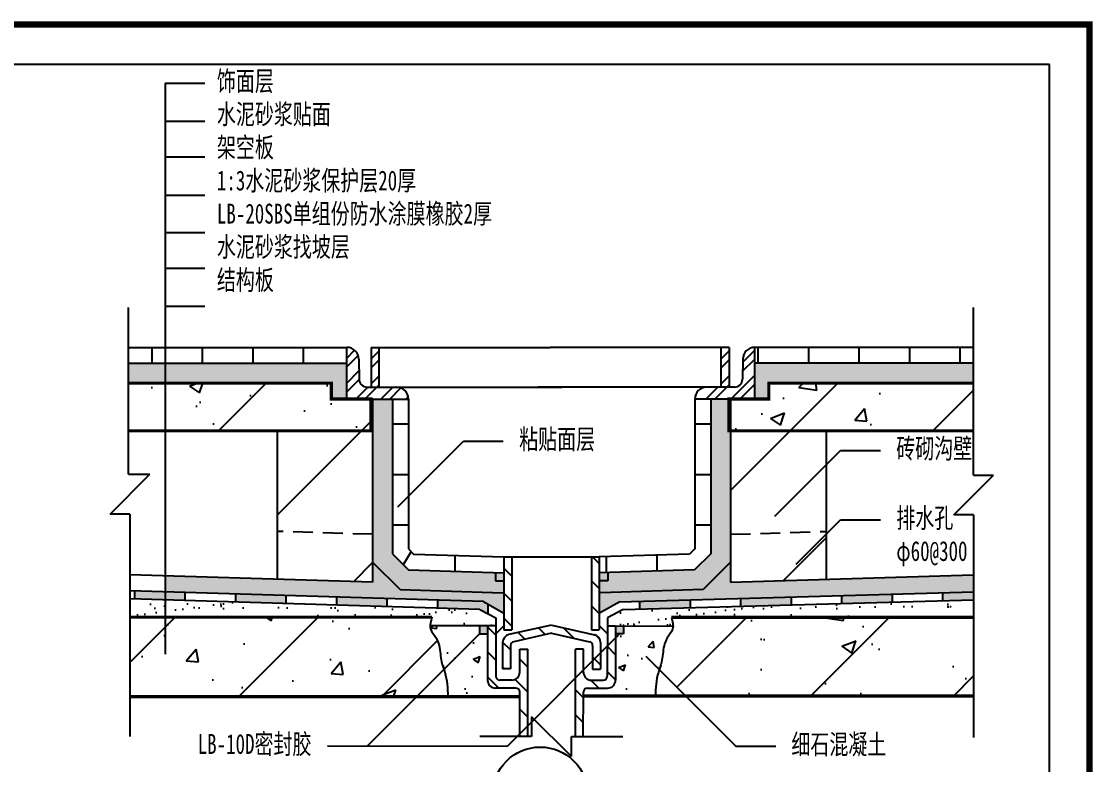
# Model space of a CAD drawing. Extents: x -1435 to -294, y -762 to 85.
# Drawn here: x -1299.1 to -1164.4, y -8.5 to 85 of the extents above; entities that cross this region are included whole.
import ezdxf

# ---------------------------------------------------------------- set-up
doc = ezdxf.new("R2010")
doc.units = 0
doc.linetypes.add('DASHED', pattern=[0.75, 0.5, -0.25])
doc.layers.get('0').update_dxf_attribs({"linetype": 'CONTINUOUS'})
doc.styles.get("Standard").update_dxf_attribs({"font": 'SimSun.ttf', "width": 0.7, "height": 2.5})

msp = doc.modelspace()

# ---------------------------------------------------------------- hatches: boundary and pattern name
h = msp.add_hatch()
h.set_pattern_fill('ANSI31', color=256, scale=2, angle=45, style=0)
h.set_pattern_definition([(90, (-1035, 434.404), (-6.35, 1e-15), [])])
h.paths.add_polyline_path([(-1258.16, 43.98), (-1280.99, 43.98), (-1280.99, 41.98), (-1258.16, 41.98)])
h.paths.add_polyline_path([(-1280.99, 43.98), (-1285.61, 43.98), (-1285.61, 41.98), (-1280.99, 41.98)])
h.paths.add_polyline_path([(-1179.37, 43.98), (-1206.88, 43.98), (-1206.88, 41.98), (-1179.37, 41.98)])
h = msp.add_hatch()
h.set_pattern_fill('STEEL', color=256, scale=0.7, style=0)
h.set_pattern_definition([(45, (-1035, 434.4038), (-1.571545, 1.571545), []), (45, (-1035, 435.515), (-1.571545, 1.571545), [])])
h.paths.add_polyline_path([(-1251.92, 38.98), (-1255.61, 38.98, -0.408756), (-1256.61, 39.97), (-1256.66, 42.54, 0.40332), (-1258.16, 43.98), (-1258.16, 37.48), (-1250.42, 37.48, 0.414214)])
h.paths.add_polyline_path([(-1254.11, 43.98), (-1255.11, 43.98), (-1255.11, 38.98), (-1254.11, 38.98)], flags=17)
h.paths.add_polyline_path([(-1210.11, 43.98), (-1211.11, 43.98), (-1211.11, 38.98), (-1210.11, 38.98)], flags=16)
h.paths.add_polyline_path([(-1206.88, 43.98, 0.40332), (-1208.38, 42.54), (-1208.42, 39.97, -0.408756), (-1209.42, 38.98), (-1212.92, 38.98, 0.414214), (-1214.42, 37.48), (-1206.88, 37.48)])
h = msp.add_hatch()
h.set_pattern_fill('AR-SAND', color=256, scale=0.05, style=0)
h.set_pattern_definition([(37.5, (-1035, 434.4038), (-0.0800016, 2.447066), [0, -1.9304, 0, -2.159, 0, -2.06375]), (7.5, (-1035, 434.4038), (2.247616, 3.584126), [0, -1.0414, 0, -1.7399, 0, -0.66675]), (327.5, (-1036.562, 434.4038), (3.954962, 0.007186), [0, -0.635, 0, -2.286, 0, -2.9845]), (317.5, (-1036.562, 434.4038), (3.817782, 1.114647), [0, -0.3175, 0, -1.4986, 0, -1.7145])])
h.paths.add_polyline_path([(-1258.16, 41.98), (-1280.99, 41.98), (-1280.99, 39.48), (-1260.11, 39.48), (-1260.11, 37.48), (-1258.16, 37.48)])
h.paths.add_polyline_path([(-1280.99, 39.48), (-1280.99, 41.98), (-1285.61, 41.98), (-1285.61, 39.48)])
h.paths.add_polyline_path([(-1206.88, 41.98), (-1206.88, 37.48), (-1205.11, 37.48), (-1205.11, 39.48), (-1179.37, 39.48), (-1179.37, 41.98)])
h.paths.add_polyline_path([(-1209.92, 33.48), (-1210.11, 33.48), (-1210.11, 37.48), (-1212.42, 37.48), (-1212.42, 18.01), (-1214.44, 15.99), (-1225.36, 15.66), (-1225.36, 14.63), (-1226.42, 14.63), (-1226.42, 10.53), (-1223.83, 12), (-1179.37, 13.24), (-1179.37, 15.4), (-1209.92, 14.48)])
h.paths.add_polyline_path([(-1252.42, 37.48), (-1254.92, 37.48), (-1254.92, 14.48), (-1280.99, 15.26), (-1280.99, 13.22), (-1240.99, 12.02), (-1238.42, 10.56), (-1238.42, 14.63), (-1239.48, 14.63), (-1239.48, 15.66), (-1250.41, 15.99), (-1252.42, 18.01)])
h = msp.add_hatch()
h.set_pattern_fill('ANSI31', color=256, scale=4, style=0)
h.set_pattern_definition([(45, (-1035, 434.404), (-8.98026, 8.98026), [])])
edge = h.paths.add_edge_path()
edge.add_line((-1249.37, 0.06), (-1245.95, 3.49))
edge.add_spline(control_points=[(-1245.95, 3.49), (-1246.05, 3.8), (-1246.4, 4.76), (-1246.39, 6.18), (-1246.91, 7.59), (-1247.89, 8.6), (-1247.61, 9.55), (-1247.46, 10.06)], knot_values=[0, 0, 0, 0, 0.986089, 3.064607, 4.163955, 5.449378, 6.920406, 6.920406, 6.920406, 6.920406], degree=3, periodic=0)
edge.add_line((-1247.46, 10.06), (-1285.42, 10.06))
edge.add_line((-1285.42, 10.06), (-1285.42, 0.06))
edge.add_line((-1285.42, 0.06), (-1249.37, 0.06))
edge = h.paths.add_edge_path()
edge.add_spline(control_points=[(-1217.36, 10.03), (-1217.22, 9.52), (-1216.94, 8.56), (-1217.92, 7.56), (-1218.44, 6.15), (-1218.43, 4.74), (-1218.78, 3.78), (-1218.89, 3.47)], knot_values=[0, 0, 0, 0, 1.471028, 2.756451, 3.855799, 5.934317, 6.902897, 6.902897, 6.902897, 6.902897], degree=3, periodic=0)
edge.add_line((-1218.89, 3.47), (-1215.56, 0.14))
edge.add_line((-1215.56, 0.14), (-1179.37, 0.14))
edge.add_line((-1179.37, 0.14), (-1179.37, 10.03))
edge.add_line((-1179.37, 10.03), (-1217.36, 10.03))
h.paths.add_polyline_path([(-1179.37, 33.48), (-1179.37, 39.48), (-1203.61, 39.48), (-1205.11, 39.48), (-1205.11, 37.48), (-1209.92, 37.48), (-1209.92, 33.48)])
h.paths.add_polyline_path([(-1255.11, 33.48), (-1255.11, 37.48), (-1258.11, 37.48), (-1260.11, 37.48), (-1260.11, 39.48), (-1280.99, 39.48), (-1280.99, 33.48)])
h.paths.add_polyline_path([(-1285.61, 33.48), (-1280.99, 33.48), (-1280.99, 39.48), (-1285.61, 39.48)])
h.paths.add_polyline_path([(-1254.92, 37.48), (-1255.11, 37.48), (-1255.11, 33.48), (-1266.92, 33.48), (-1266.92, 20.84), (-1254.92, 20.48)])
h.paths.add_polyline_path([(-1254.92, 14.48), (-1254.92, 20.48), (-1266.92, 20.84), (-1266.92, 14.84)])
h.paths.add_polyline_path([(-1208.61, 33.48), (-1209.92, 33.48), (-1209.92, 20.48), (-1197.92, 20.84), (-1197.92, 33.48)])
h.paths.add_polyline_path([(-1209.92, 20.48), (-1209.92, 14.48), (-1197.92, 14.84), (-1197.92, 20.84)])
h = msp.add_hatch()
h.set_pattern_fill('AR-CONC', color=256, scale=0.1, style=0)
h.set_pattern_definition([(50, (-1035, 434.404), (18.21847, -1.5939), [1.905, -20.955]), (355, (-1035, 434.404), (-3.5243, 19.10566), [1.524, -16.764]), (100.451, (-1033.482, 434.271), (14.69425, 17.51167), [1.619, -17.809]), (46.184, (-1035, 439.484), (27.1079, -4.2042), [2.8575, -31.4325]), (96.6356, (-1032.74, 439.133), (23.7404, 24.7426), [2.4285, -26.7135]), (351.184, (-1035, 439.484), (23.7405, 24.7425), [2.286, -25.146]), (21, (-1032.46, 438.214), (15.1615, -10.22655), [1.905, -20.955]), (326, (-1032.46, 438.214), (6.1802, 18.4188), [1.524, -16.764]), (71.4514, (-1031.197, 437.362), (21.34165, 8.1923), [1.619, -17.809]), (37.5, (-1035, 434.404), (0.30886, 8.4555), [0, -16.5608, 0, -17.018, 0, -16.8275]), (7.5, (-1035, 434.404), (6.68197, 10.01806), [0, -9.7028, 0, -16.1798, 0, -6.4135]), (327.5, (-1040.664, 434.404), (13.55906, -0.57287), [0, -6.35, 0, -19.812, 0, -26.289]), (317.5, (-1043.204, 434.404), (14.81292, 2.54265), [0, -8.255, 0, -13.1572, 0, -18.669])])
edge = h.paths.add_edge_path()
edge.add_spline(control_points=[(-1245.95, 3.49), (-1246.05, 3.8), (-1246.4, 4.76), (-1246.39, 6.18), (-1246.91, 7.59), (-1247.62, 8.32), (-1247.68, 8.84), (-1247.68, 8.97)], knot_values=[1.076226, 1.076226, 1.076226, 1.076226, 2.062316, 4.140834, 5.240182, 6.525605, 6.920406, 6.920406, 6.920406, 6.920406], degree=3, periodic=0)
edge.add_spline(control_points=[(-1247.68, 8.97), (-1247.68, 9.32), (-1247.57, 9.69), (-1247.46, 10.06)], knot_values=[0, 0, 0, 0, 1.076226, 1.076226, 1.076226, 1.076226], degree=3, periodic=0)
edge.add_line((-1247.46, 10.06), (-1285.42, 10.06))
edge.add_line((-1285.42, 10.06), (-1285.42, 0.06))
edge.add_line((-1285.42, 0.06), (-1249.37, 0.06))
edge.add_line((-1249.37, 0.06), (-1245.95, 3.49))
edge = h.paths.add_edge_path()
edge.add_spline(control_points=[(-1245.46, 0.06), (-1245.51, 1.11), (-1245.55, 2.28), (-1245.91, 3.38), (-1245.95, 3.49)], knot_values=[6.920406, 6.920406, 6.920406, 6.920406, 10.034169, 10.384553, 10.384553, 10.384553, 10.384553], degree=3, periodic=0)
edge.add_line((-1245.95, 3.49), (-1249.37, 0.06))
edge.add_line((-1249.37, 0.06), (-1245.46, 0.06))
edge = h.paths.add_edge_path()
edge.add_line((-1179.37, 10.03), (-1217.36, 10.03))
edge.add_spline(control_points=[(-1217.36, 10.03), (-1217.26, 9.66), (-1217.15, 9.28), (-1217.15, 8.94)], knot_values=[0, 0, 0, 0, 1.076226, 1.076226, 1.076226, 1.076226], degree=3, periodic=0)
edge.add_spline(control_points=[(-1217.15, 8.94), (-1217.15, 8.81), (-1217.21, 8.28), (-1217.92, 7.56), (-1218.44, 6.15), (-1218.43, 4.74), (-1218.78, 3.78), (-1218.89, 3.47)], knot_values=[1.076226, 1.076226, 1.076226, 1.076226, 1.471028, 2.756451, 3.855799, 5.934317, 6.902897, 6.902897, 6.902897, 6.902897], degree=3, periodic=0)
edge.add_line((-1218.89, 3.47), (-1215.56, 0.14))
edge.add_line((-1215.56, 0.14), (-1179.37, 0.14))
edge.add_line((-1179.37, 0.14), (-1179.37, 10.03))
edge = h.paths.add_edge_path()
edge.add_spline(control_points=[(-1218.89, 3.47), (-1218.93, 3.36), (-1219.28, 2.29), (-1219.34, 1.15), (-1219.38, 0.14)], knot_values=[6.902897, 6.902897, 6.902897, 6.902897, 7.27079, 10.275408, 10.275408, 10.275408, 10.275408], degree=3, periodic=0)
edge.add_line((-1219.38, 0.14), (-1215.56, 0.14))
edge.add_line((-1215.56, 0.14), (-1218.89, 3.47))
h.paths.add_polyline_path([(-1179.37, 39.48), (-1203.61, 39.48), (-1205.11, 39.48), (-1205.11, 37.48), (-1209.92, 37.48), (-1209.92, 33.48), (-1179.37, 33.48)])
h.paths.add_polyline_path([(-1255.11, 37.48), (-1258.11, 37.48), (-1260.11, 37.48), (-1260.11, 39.48), (-1280.99, 39.48), (-1280.99, 33.48), (-1255.11, 33.48)])
h.paths.add_polyline_path([(-1280.99, 39.48), (-1285.61, 39.48), (-1285.61, 33.48), (-1280.99, 33.48)])
h = msp.add_hatch()
h.set_pattern_fill('ANSI31', color=256, scale=2, angle=135, style=0)
h.set_pattern_definition([(180, (-1035, 434.404), (-1e-15, -6.35), [])])
h.paths.add_polyline_path([(-1250.42, 37.48), (-1252.42, 37.48), (-1252.42, 18.01), (-1250.41, 15.99), (-1249.77, 17.97), (-1250.42, 18.63)])
h.paths.add_polyline_path([(-1214.42, 18.63), (-1213.11, 17.32), (-1212.42, 18.01), (-1212.42, 37.48), (-1214.42, 37.48)])
h = msp.add_hatch()
h.set_pattern_fill('ANSI31', color=256, scale=0.7, angle=90, style=0)
h.set_pattern_definition([(135, (-1160, 434.4038), (-1.571545, -1.571545), [])])
h.paths.add_polyline_path([(-1235.42, 6.03), (-1236.42, 6.03), (-1236.42, 3.15, -0.414214), (-1237.42, 2.15), (-1238.92, 2.15, -0.414214), (-1239.42, 2.65), (-1239.42, 8.97), (-1240.46, 8.97), (-1240.46, 2.15, 0.414214), (-1239.46, 1.15), (-1236.92, 1.15, -0.414214), (-1236.42, 0.65), (-1236.42, -4.6), (-1235.42, -3.6)])
h.paths.add_polyline_path([(-1232.41, 8.04), (-1227.65, 6.97, -0.351522), (-1227.26, 6.48), (-1227.27, 4.55), (-1226.26, 5.56), (-1226.26, 6.88, 0.351522), (-1227.04, 7.86), (-1232.41, 9.06), (-1237.79, 7.87, 0.351522), (-1238.57, 6.89), (-1238.57, 3.55), (-1237.57, 3.55), (-1237.57, 6.49, -0.351522), (-1237.18, 6.98)])
h.paths.add_polyline_path([(-1224.38, 2.13), (-1224.37, 7.45), (-1225.41, 6.41), (-1225.42, 2.64, -0.414214), (-1225.92, 2.14), (-1227.42, 2.14, -0.414214), (-1228.42, 3.14), (-1228.42, 3.4), (-1229.42, 2.4), (-1229.43, -4.95), (-1228.43, -4.95), (-1228.42, 0.64, -0.414214), (-1227.92, 1.14), (-1225.38, 1.14, 0.414214)])
h.paths.add_polyline_path([(-1226.26, 5.56), (-1227.27, 4.55), (-1227.27, 3.54), (-1226.27, 3.54)], flags=17)
h.paths.add_polyline_path([(-1226.42, 17.63), (-1227.42, 17.63), (-1227.42, 8.47), (-1226.42, 8.47)])
h.paths.add_polyline_path([(-1237.42, 17.63), (-1238.42, 17.63), (-1238.42, 8.47), (-1237.42, 8.47)])
h = msp.add_hatch(color=256)
h.paths.add_polyline_path([(-1238.42, 15.63), (-1239.48, 15.66), (-1239.48, 14.63), (-1238.42, 14.63)])
h.paths.add_polyline_path([(-1225.36, 15.66), (-1226.42, 15.63), (-1226.42, 14.63), (-1225.36, 14.63)])
h = msp.add_hatch()
h.set_pattern_fill('AR-SAND', color=256, scale=0.07, style=0)
h.set_pattern_definition([(37.5, (-745.0693, 491.058), (-0.112002, 3.425893), [0, -2.70256, 0, -3.0226, 0, -2.88925]), (7.5, (-745.0693, 491.058), (3.146663, 5.017776), [0, -1.45796, 0, -2.43586, 0, -0.93345]), (327.5, (-747.2563, 491.058), (5.536947, 0.01006), [0, -0.889, 0, -3.2004, 0, -4.1783]), (317.5, (-747.2563, 491.058), (5.344895, 1.560505), [0, -0.4445, 0, -2.09804, 0, -2.4003])])
edge = h.paths.add_edge_path()
edge.add_line((-1280.97, 12.22), (-1280.98, 10.06))
edge.add_line((-1280.98, 10.06), (-1247.46, 10.06))
edge.add_spline(control_points=[(-1247.46, 10.06), (-1247.57, 9.69), (-1247.68, 9.32), (-1247.68, 8.97)], knot_values=[0, 0, 0, 0, 1.076226, 1.076226, 1.076226, 1.076226], degree=3, periodic=0)
edge.add_line((-1247.68, 8.97), (-1240.46, 8.97))
edge.add_line((-1240.46, 8.97), (-1239.42, 8.97))
edge.add_line((-1239.42, 8.97), (-1239.42, 9.97))
edge.add_line((-1239.42, 9.97), (-1241.42, 11.03))
edge.add_line((-1241.42, 11.03), (-1280.97, 12.22))
h.paths.add_polyline_path([(-1285.42, 12.35), (-1285.42, 10.06), (-1280.98, 10.06), (-1280.97, 12.22)])
edge = h.paths.add_edge_path()
edge.add_spline(control_points=[(-1217.15, 8.94), (-1217.15, 9.28), (-1217.26, 9.66), (-1217.36, 10.03)], knot_values=[0, 0, 0, 0, 1.076226, 1.076226, 1.076226, 1.076226], degree=3, periodic=0)
edge.add_line((-1217.36, 10.03), (-1179.37, 10.03))
edge.add_line((-1179.37, 10.03), (-1179.37, 12.24))
edge.add_line((-1179.37, 12.24), (-1223.4, 11.01))
edge.add_line((-1223.4, 11.01), (-1225.4, 9.96))
edge.add_line((-1225.4, 9.96), (-1225.4, 8.95))
edge.add_line((-1225.4, 8.95), (-1224.37, 8.95))
edge.add_line((-1224.37, 8.95), (-1217.15, 8.94))
h = msp.add_hatch(color=256)
h.paths.add_polyline_path([(-1246.72, 12.19), (-1246.72, 11.19), (-1241.42, 11.03), (-1240.37, 10.47), (-1240.37, 11.67), (-1240.99, 12.02)])
h.paths.add_polyline_path([(-1253.07, 11.38), (-1253.07, 12.38), (-1259.42, 12.57), (-1259.42, 11.57)])
h.paths.add_polyline_path([(-1265.77, 11.76), (-1265.77, 12.76), (-1272.12, 12.95), (-1272.12, 11.95)])
h.paths.add_polyline_path([(-1280.97, 12.22), (-1280.97, 13.22), (-1284.82, 13.33), (-1284.82, 12.33)])
h.paths.add_polyline_path([(-1278.47, 12.14), (-1278.47, 13.14), (-1280.97, 13.22), (-1280.97, 12.22)])
h.paths.add_polyline_path([(-1221.32, 12.07), (-1221.32, 11.07), (-1214.97, 11.25), (-1214.97, 12.25)])
h.paths.add_polyline_path([(-1208.62, 12.42), (-1208.62, 11.42), (-1202.27, 11.6), (-1202.27, 12.6)])
h.paths.add_polyline_path([(-1195.92, 12.78), (-1195.92, 11.78), (-1189.57, 11.95), (-1189.57, 12.95)])
h.paths.add_polyline_path([(-1183.22, 13.13), (-1183.22, 12.13), (-1179.37, 12.24), (-1179.37, 13.24)])
h = msp.add_hatch()
h.set_pattern_fill('AR-CONC', color=256, scale=0.05, style=0)
h.set_pattern_definition([(50, (-745.069, 491.058), (9.10923, -0.796954), [0.9525, -10.4775]), (355, (-745.069, 491.058), (-1.76214, 9.55283), [0.762, -8.382]), (100.451, (-744.31, 490.992), (7.34713, 8.75583), [0.8095, -8.9045]), (46.1842, (-745.069, 493.598), (13.55395, -2.10212), [1.42875, -15.71625]), (96.6356, (-743.94, 493.423), (11.8702, 12.37128), [1.21425, -13.35675]), (351.184, (-745.07, 493.598), (11.87023, 12.37126), [1.143, -12.573]), (21, (-743.799, 492.963), (7.580744, -5.113276), [0.9525, -10.4775]), (326, (-743.799, 492.963), (3.0901, 9.2094), [0.762, -8.382]), (71.4514, (-743.168, 492.537), (10.67082, 4.09614), [0.8095, -8.9045]), (37.5, (-745.0693, 491.058), (0.15443, 4.227752), [0, -8.2804, 0, -8.509, 0, -8.41375]), (7.5, (-745.0693, 491.058), (3.340983, 5.00903), [0, -4.8514, 0, -8.0899, 0, -3.20675]), (327.5, (-747.9014, 491.058), (6.77953, -0.286437), [0, -3.175, 0, -9.906, 0, -13.1445]), (317.5, (-749.1714, 491.058), (7.40646, 1.271325), [0, -4.1275, 0, -6.5786, 0, -9.3345])])
edge = h.paths.add_edge_path()
edge.add_line((-1241.46, 7.97), (-1241.46, 8.97))
edge.add_line((-1241.46, 8.97), (-1247.68, 8.97))
edge.add_spline(control_points=[(-1247.68, 8.97), (-1247.68, 8.84), (-1247.62, 8.32), (-1246.91, 7.59), (-1246.39, 6.18), (-1246.4, 4.76), (-1246.05, 3.8), (-1245.95, 3.49)], knot_values=[1.076226, 1.076226, 1.076226, 1.076226, 1.471028, 2.756451, 3.855799, 5.934317, 6.920406, 6.920406, 6.920406, 6.920406], degree=3, periodic=0)
edge.add_line((-1245.95, 3.49), (-1241.46, 7.97))
edge = h.paths.add_edge_path()
edge.add_line((-1236.42, 0.06), (-1236.42, 0.65))
edge.add_arc((-1236.92, 0.65), 0.5, 0, 90)
edge.add_line((-1236.92, 1.15), (-1239.46, 1.15))
edge.add_arc((-1239.46, 2.15), 1, 180, 270, ccw=False)
edge.add_line((-1240.46, 2.15), (-1240.46, 7.97))
edge.add_line((-1240.46, 7.97), (-1241.46, 7.97))
edge.add_line((-1241.46, 7.97), (-1245.95, 3.49))
edge.add_spline(control_points=[(-1245.95, 3.49), (-1245.91, 3.38), (-1245.55, 2.28), (-1245.51, 1.11), (-1245.46, 0.06)], knot_values=[6.920406, 6.920406, 6.920406, 6.920406, 7.27079, 10.384553, 10.384553, 10.384553, 10.384553], degree=3, periodic=0)
edge.add_line((-1245.46, 0.06), (-1236.42, 0.06))
edge = h.paths.add_edge_path()
edge.add_spline(control_points=[(-1219.38, 0.14), (-1219.34, 1.15), (-1219.26, 2.61), (-1218.43, 4.61), (-1218.44, 6.15), (-1217.92, 7.56), (-1217.21, 8.28), (-1217.15, 8.81), (-1217.15, 8.94)], knot_values=[1.076226, 1.076226, 1.076226, 1.076226, 4.080845, 5.417318, 7.495836, 8.595184, 9.880607, 10.275408, 10.275408, 10.275408, 10.275408], degree=3, periodic=0)
edge.add_line((-1217.15, 8.94), (-1223.37, 8.95))
edge.add_line((-1223.37, 8.95), (-1223.37, 7.95))
edge.add_line((-1223.37, 7.95), (-1224.37, 7.95))
edge.add_line((-1224.37, 7.95), (-1224.38, 2.13))
edge.add_arc((-1225.38, 2.14), 1, 269.8752, 359.8752, ccw=False)
edge.add_line((-1225.38, 1.14), (-1227.92, 1.14))
edge.add_arc((-1227.92, 0.64), 0.5, 89.8752, 179.8752)
edge.add_line((-1228.42, 0.64), (-1228.42, 0.14))
edge.add_line((-1228.42, 0.14), (-1219.38, 0.14))
h = msp.add_hatch(color=256)
h.paths.add_polyline_path([(-1240.46, 8.97), (-1241.46, 8.97), (-1241.46, 7.97), (-1240.46, 7.97)])
h.paths.add_polyline_path([(-1223.37, 7.95), (-1223.37, 8.95), (-1224.37, 8.95), (-1224.37, 7.95)])

# ---------------------------------------------------------------- linework, layer by layer
for p, q in [((-1169.82, 79.55), (-1423.82, 79.55)), ((-1169.82, -106.45), (-1169.82, 79.55)), ((-1280.99, 77.21), (-1280.99, 5.42)), ((-1280.99, 77.21), (-1275.99, 77.21)), ((-1280.99, 72.41), (-1275.99, 72.41)), ((-1280.99, 67.93), (-1275.99, 67.93)), ((-1280.99, 63.13), (-1275.99, 63.13)), ((-1280.99, 58.42), (-1275.99, 58.42)), ((-1280.99, 53.94), (-1275.99, 53.94)), ((-1285.61, 28.02), (-1285.61, 48.98)), ((-1280.99, 49.14), (-1275.99, 49.14)), ((-1179.37, 27.91), (-1179.37, 48.98)), ((-1285.61, 43.98), (-1258.16, 43.98)), ((-1258.16, 37.48), (-1258.16, 43.98)), ((-1255.11, 43.98), (-1232.61, 43.98)), ((-1255.11, 43.98), (-1255.11, 38.98)), ((-1254.11, 38.98), (-1254.11, 43.98)), ((-1210.11, 43.98), (-1232.61, 43.98)), ((-1211.11, 38.98), (-1211.11, 43.98)), ((-1210.11, 43.98), (-1210.11, 38.98)), ((-1179.37, 43.98), (-1206.88, 43.98)), ((-1206.88, 37.48), (-1206.88, 43.98)), ((-1285.61, 41.98), (-1258.16, 41.98)), ((-1256.66, 42.48), (-1256.61, 39.97)), ((-1208.38, 42.48), (-1208.42, 39.97)), ((-1179.37, 41.98), (-1206.88, 41.98)), ((-1285.61, 39.48), (-1261.61, 39.48)), ((-1179.37, 39.48), (-1203.61, 39.48)), ((-1255.61, 38.98), (-1231.11, 38.98)), ((-1209.42, 38.98), (-1234.11, 38.98)), ((-1258.11, 37.48), (-1250.42, 37.48)), ((-1254.92, 37.48), (-1254.92, 14.48)), ((-1252.42, 37.48), (-1252.42, 18.01)), ((-1250.42, 37.48), (-1250.42, 18.63)), ((-1214.42, 37.48), (-1214.42, 18.63)), ((-1206.92, 37.48), (-1214.42, 37.48)), ((-1207.11, 37.48), (-1214.42, 37.48)), ((-1212.42, 37.48), (-1212.42, 18.01)), ((-1209.92, 37.48), (-1209.92, 14.48)), ((-1285.61, 33.48), (-1256.61, 33.48)), ((-1266.92, 33.48), (-1266.92, 14.84)), ((-1179.61, 33.48), (-1208.61, 33.48)), ((-1197.92, 33.48), (-1197.92, 14.84)), ((-1251.76, 23.92), (-1243.49, 32.19)), ((-1243.49, 32.19), (-1238.49, 32.19)), ((-1204.36, 22.75), (-1196.09, 31.02)), ((-1196.09, 31.02), (-1191.09, 31.02)), ((-1287.92, 23.02), (-1282.92, 28.02)), ((-1285.61, 28.02), (-1282.92, 28.02)), ((-1181.87, 22.91), (-1176.87, 27.91)), ((-1179.37, 27.91), (-1176.87, 27.91)), ((-1285.42, 23.02), (-1287.92, 23.02)), ((-1285.42, 23.02), (-1285.42, -4.94)), ((-1179.37, 22.91), (-1181.87, 22.91)), ((-1179.37, 22.91), (-1179.37, -5.06)), ((-1201.68, 16.71), (-1196.09, 22.29)), ((-1196.09, 22.29), (-1191.09, 22.29)), ((-1252.42, 18.01), (-1250.41, 15.99)), ((-1250.09, 18.3), (-1251.08, 16.66)), ((-1250.42, 18.63), (-1249.77, 17.97)), ((-1249.77, 17.97), (-1238.42, 17.63)), ((-1244.55, 15.81), (-1244.55, 17.81)), ((-1238.42, 17.63), (-1226.42, 17.63)), ((-1238.42, 17.63), (-1238.42, 8.47)), ((-1237.42, 17.63), (-1237.42, 8.47)), ((-1227.42, 17.63), (-1227.42, 8.47)), ((-1215.08, 17.97), (-1226.42, 17.63)), ((-1226.42, 17.63), (-1226.42, 8.47)), ((-1225.5, 15.66), (-1225.5, 17.66)), ((-1219.15, 15.85), (-1219.15, 17.85)), ((-1214.42, 18.63), (-1215.08, 17.97)), ((-1212.42, 18.01), (-1214.44, 15.99)), ((-1254.92, 16.97), (-1251.47, 13.52)), ((-1209.92, 16.97), (-1213.37, 13.52)), ((-1254.92, 14.48), (-1285.42, 15.4)), ((-1250.41, 15.99), (-1238.42, 15.63)), ((-1239.48, 15.63), (-1239.48, 14.63)), ((-1214.44, 15.99), (-1226.42, 15.63)), ((-1225.36, 15.63), (-1225.36, 14.63)), ((-1209.92, 14.48), (-1179.42, 15.4)), ((-1251.47, 13.52), (-1238.56, 13.13)), ((-1239.48, 14.63), (-1238.42, 14.63)), ((-1225.36, 14.63), (-1226.42, 14.63)), ((-1213.37, 13.52), (-1226.29, 13.13)), ((-1240.99, 12.02), (-1285.42, 13.35)), ((-1241.42, 11.03), (-1285.42, 12.35)), ((-1284.82, 12.33), (-1284.82, 13.33)), ((-1278.47, 12.14), (-1278.47, 13.14)), ((-1272.12, 11.95), (-1272.12, 12.95)), ((-1265.77, 11.76), (-1265.77, 12.76)), ((-1259.42, 11.57), (-1259.42, 12.57)), ((-1253.07, 11.38), (-1253.07, 12.38)), ((-1246.72, 11.19), (-1246.72, 12.19)), ((-1223.83, 12), (-1179.37, 13.24)), ((-1223.4, 11.01), (-1179.37, 12.24)), ((-1214.97, 11.25), (-1214.97, 12.25)), ((-1208.62, 11.42), (-1208.62, 12.42)), ((-1202.27, 11.6), (-1202.27, 12.6)), ((-1195.92, 11.78), (-1195.92, 12.78)), ((-1189.57, 11.95), (-1189.57, 12.95)), ((-1183.22, 12.13), (-1183.22, 13.13)), ((-1241.42, 11.03), (-1239.42, 9.97)), ((-1240.99, 12.02), (-1238.42, 10.56)), ((-1240.37, 10.47), (-1240.37, 11.67)), ((-1223.83, 12), (-1226.4, 10.55)), ((-1223.4, 11.01), (-1225.4, 9.96)), ((-1221.32, 11.07), (-1221.32, 12.07)), ((-1247.46, 10.06), (-1285.42, 10.06)), ((-1239.42, 9.97), (-1239.42, 2.65)), ((-1225.4, 9.96), (-1225.42, 2.64)), ((-1217.36, 10.03), (-1179.37, 10.03)), ((-1240.46, 8.97), (-1247.68, 8.97)), ((-1241.46, 8.97), (-1241.46, 7.97)), ((-1240.46, 8.97), (-1240.46, 2.15)), ((-1239.46, 8.97), (-1240.46, 8.97)), ((-1239.42, 7.97), (-1238.42, 8.97)), ((-1238.42, 8.47), (-1237.42, 8.47)), ((-1232.42, 9.06), (-1237.79, 7.87)), ((-1232.4, 9.06), (-1227.04, 7.86)), ((-1227.42, 8.47), (-1226.42, 8.47)), ((-1225.41, 7.96), (-1226.4, 8.96)), ((-1225.37, 8.95), (-1224.37, 8.95)), ((-1224.37, 8.95), (-1224.38, 2.13)), ((-1224.37, 8.95), (-1217.15, 8.94)), ((-1223.37, 8.95), (-1223.37, 7.95)), ((-1241.46, 7.97), (-1255.6, -6.17)), ((-1241.46, 7.97), (-1240.46, 7.97)), ((-1238.57, 6.89), (-1238.57, 3.55)), ((-1223.87, 7.95), (-1238.01, -6.19)), ((-1232.42, 8.04), (-1237.18, 6.98)), ((-1232.41, 8.04), (-1227.65, 6.97)), ((-1226.26, 6.88), (-1226.27, 3.54)), ((-1223.37, 7.95), (-1224.37, 7.95)), ((-1237.57, 6.49), (-1237.57, 3.55)), ((-1236.42, 6.03), (-1235.42, 6.03)), ((-1236.42, 3.15), (-1236.42, 6.03)), ((-1235.42, -4.95), (-1235.42, 6.03)), ((-1229.43, -4.95), (-1229.41, 6.02)), ((-1228.41, 6.02), (-1229.41, 6.02)), ((-1228.42, 3.14), (-1228.41, 6.02)), ((-1227.26, 6.48), (-1227.27, 3.54)), ((-1220.57, 5.16), (-1209.24, -6.17)), ((-1237.57, 3.55), (-1238.57, 3.55)), ((-1227.27, 3.54), (-1226.27, 3.54)), ((-1237.42, 2.15), (-1238.92, 2.15)), ((-1227.42, 2.14), (-1225.92, 2.14)), ((-1236.42, 0.06), (-1285.42, 0.06)), ((-1236.92, 1.15), (-1239.46, 1.15)), ((-1236.42, -4.95), (-1236.42, 0.65)), ((-1228.43, -4.95), (-1228.42, 0.64)), ((-1228.42, 0.14), (-1179.37, 0.14)), ((-1227.92, 1.14), (-1225.38, 1.14)), ((-1229.93, -7.45), (-1234.93, -2.45)), ((-1234.93, -2.45), (-1234.93, -4.95)), ((-1234.93, -4.95), (-1241.42, -4.94)), ((-1229.93, -4.95), (-1223.45, -4.94)), ((-1229.93, -7.45), (-1229.93, -4.95)), ((-1238.01, -6.19), (-1260.6, -6.17)), ((-1209.24, -6.17), (-1204.24, -6.17))]:
    msp.add_line(p, q)
at = {"linetype": 'DASHED', "ltscale": 5}
for p, q in [((-1254.92, 20.48), (-1266.92, 20.84)), ((-1209.92, 20.48), (-1197.92, 20.84))]:
    msp.add_line(p, q, dxfattribs=at)
for points, const_width in [([(-1434.82, -111.45), (-1164.82, -111.45), (-1164.82, 84.55), (-1434.82, 84.55), (-1434.82, -111.45)], 0.8), ([(-1285.61, 39.48), (-1260.11, 39.48), (-1260.11, 37.48), (-1255.11, 37.48), (-1255.11, 33.48), (-1285.61, 33.48)], 0.4), ([(-1179.37, 39.48), (-1205.11, 39.48), (-1205.11, 37.48), (-1210.11, 37.48), (-1210.11, 33.48), (-1179.37, 33.48)], 0.4), ([(-1285.42, 10.06), (-1247.46, 10.06)], 0.4), ([(-1179.37, 10.03), (-1217.36, 10.03)], 0.4), ([(-1285.42, 0.06), (-1236.42, 0.06)], 0.4), ([(-1179.37, 0.14), (-1228.42, 0.14)], 0.4)]:
    msp.add_lwpolyline(points, dxfattribs=dict(const_width=const_width))
msp.add_circle((-1233.85, -12.27), 6)
for centre, radius, start, end in [((-1258.16, 42.48), 1.5, 0, 90), ((-1206.88, 42.48), 1.5, 90, 180), ((-1255.61, 39.98), 1, 181.0696, 270), ((-1209.42, 39.98), 1, 270, 358.9304), ((-1251.92, 37.48), 1.5, 0, 90), ((-1212.92, 37.48), 1.5, 90, 180), ((-1237.57, 6.89), 1, 102.5291, 180), ((-1237.07, 6.49), 0.5, 102.5291, 180), ((-1227.76, 6.48), 0.5, 359.8752, 77.3461), ((-1227.26, 6.88), 1, 359.8752, 77.3461), ((-1237.42, 3.15), 1, 270, 0), ((-1227.42, 3.14), 1, 179.8752, 269.8752), ((-1239.46, 2.15), 1, 180, 270), ((-1238.92, 2.65), 0.5, 180, 270), ((-1225.92, 2.64), 0.5, 269.8752, 359.8752), ((-1225.38, 2.14), 1, 269.8752, 359.8752), ((-1236.92, 0.65), 0.5, 0, 90), ((-1227.92, 0.64), 0.5, 89.8752, 179.8752)]:
    msp.add_arc(centre, radius, start, end)
msp.add_spline([(-1247.46, 10.06), (-1247.63, 8.6), (-1246.96, 7.5), (-1246.55, 6.48), (-1246.24, 4.43), (-1245.84, 3.15), (-1245.46, 0.06)], degree=3)
msp.add_open_spline([(-1217.36, 10.03), (-1217.22, 9.52), (-1216.94, 8.56), (-1217.92, 7.56), (-1218.44, 6.15), (-1218.43, 4.61), (-1219.26, 2.61), (-1219.34, 1.15), (-1219.38, 0.14)], degree=3, knots=[0, 0, 0, 0, 1.471028, 2.756451, 3.855799, 5.934317, 7.27079, 10.275408, 10.275408, 10.275408, 10.275408])

# ---------------------------------------------------------------- texts
at = {"char_height": 2.5}
for s, insert, width, attachment_point in [('饰面层\\P水泥砂浆贴面\\P架空板\\P1:3水泥砂浆保护层20厚\\PLB-20SBS单组份防水涂膜橡胶2厚\\P水泥砂浆找坡层\\P结构板', (-1274.49, 78.71), 48, 1), ('粘贴面层', (-1236.49, 33.69), 26.14, 1), ('砖砌沟壁', (-1189.09, 32.52), 50, 1), ('排水孔\\Pφ60@300', (-1189.09, 23.79), 50, 1), ('LB-10D密封胶', (-1262.6, -7.42), 50, 9), ('细石混凝土', (-1202.28, -4.67), 50.0329, 1)]:
    msp.add_mtext(s, dxfattribs=dict(at, insert=insert, width=width, attachment_point=attachment_point))

doc.saveas('drawing.dxf')
